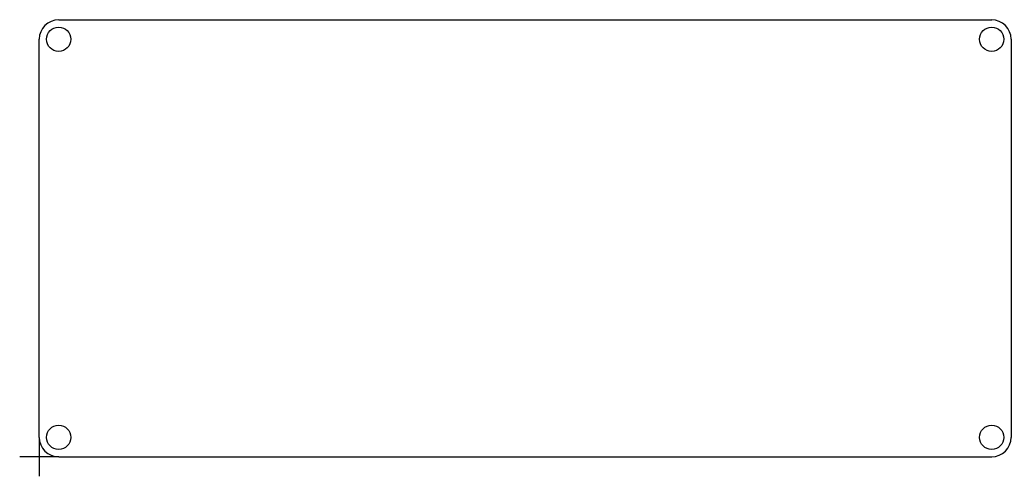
# Model space of a CAD drawing. Header units: millimetres. Extents: x -2 to 100, y -2 to 45.
import ezdxf

# ---------------------------------------------------------------- set-up
doc = ezdxf.new("R2010")
doc.units = ezdxf.units.MM

msp = doc.modelspace()

# ---------------------------------------------------------------- linework, layer by layer
at = {"color": 7, "linetype": 'Continuous'}
for p, q in [((2, 45), (98, 45)), ((0, 2), (0, 43)), ((100, 43), (100, 2)), ((0, 2), (0, -2)), ((2, 0), (-2, 0)), ((2, 0), (98, 0))]:
    msp.add_line(p, q, dxfattribs=at)
for centre in [(2, 43), (98, 43), (2, 2), (98, 2)]:
    msp.add_circle(centre, 1.25, dxfattribs=at)
for centre, start, end in [((2, 43), 90, 180), ((98, 43), 0, 90), ((2, 2), 180, 270), ((98, 2), 270, 0)]:
    msp.add_arc(centre, 2, start, end, dxfattribs=at)

doc.saveas('drawing.dxf')
